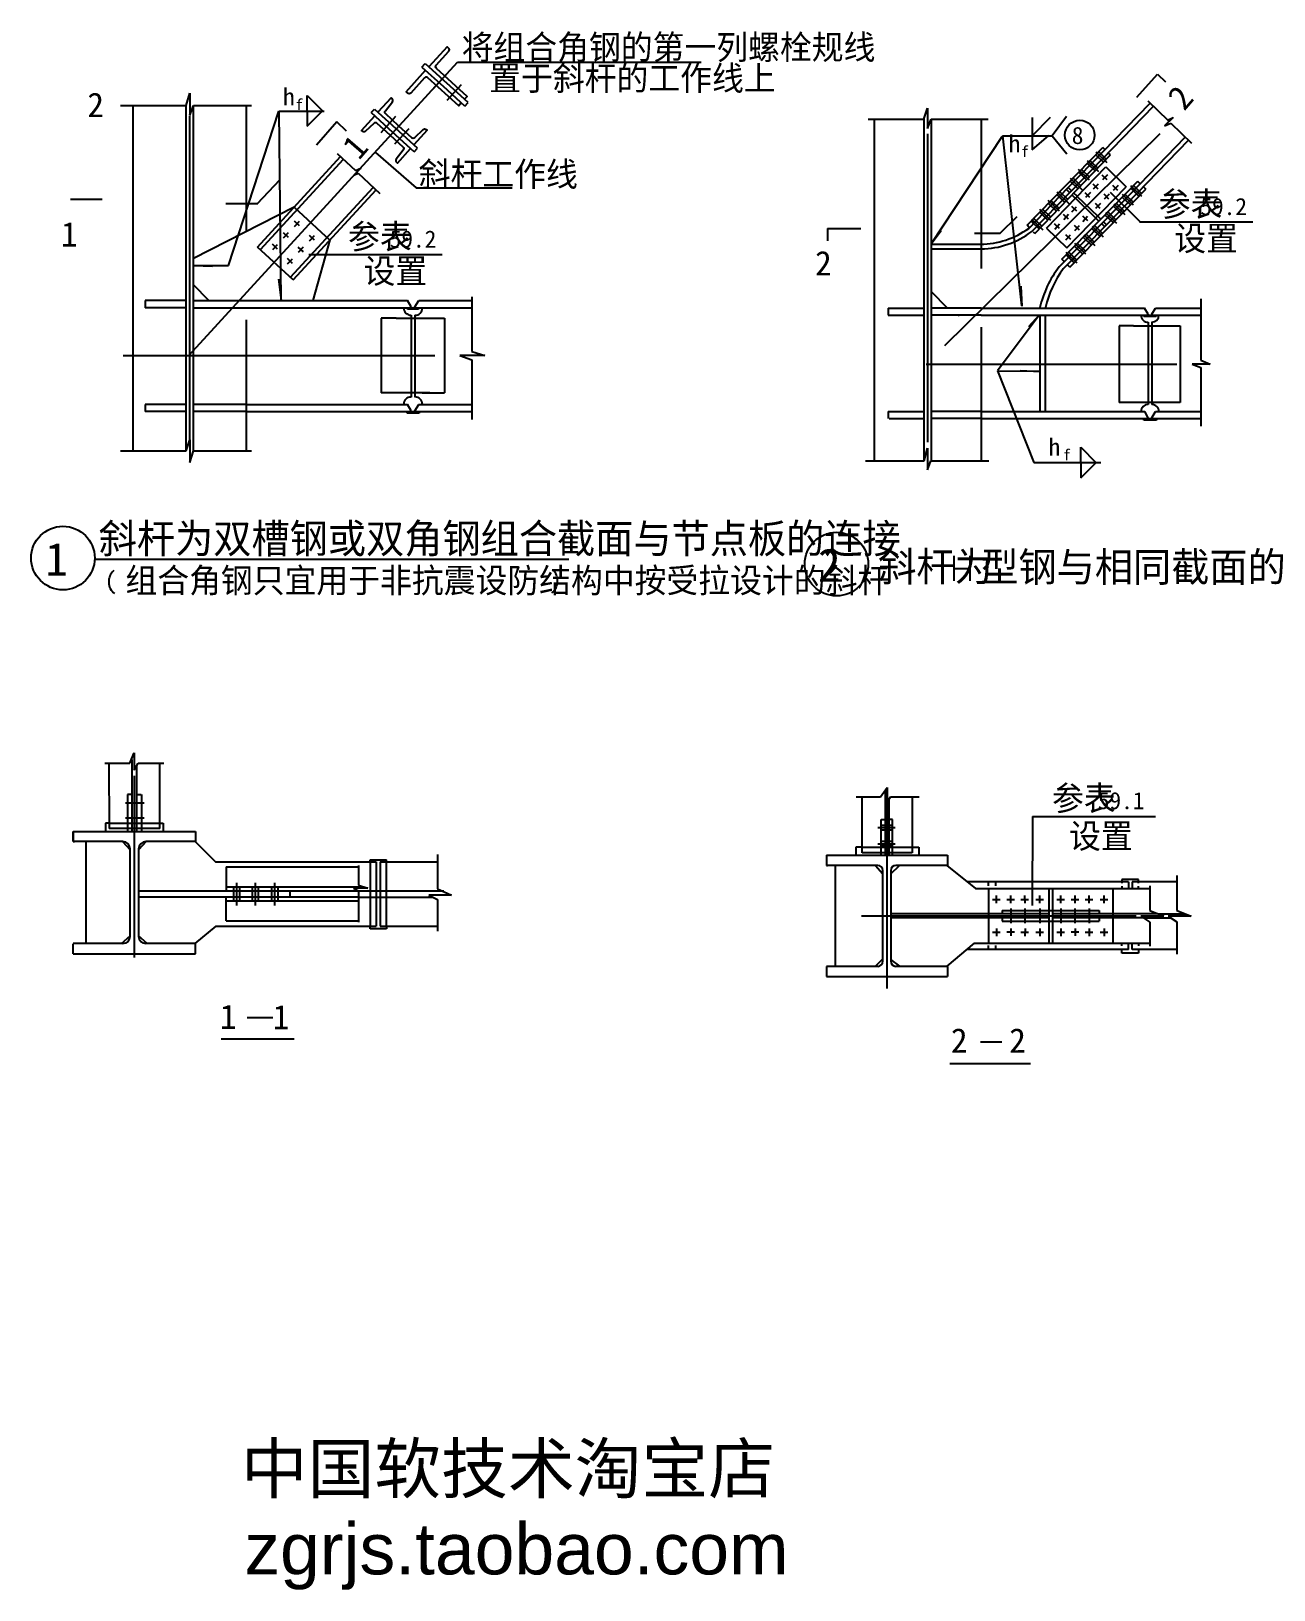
# Model space of a CAD drawing. Header units: metres. Extents: x 2079 to 10712, y 7079 to 13444.
# Drawn here: x 2079 to 7155, y 7079 to 13444 of the extents above; entities that cross this region are included whole.
import ezdxf

# ---------------------------------------------------------------- set-up
doc = ezdxf.new("R2010")
doc.units = ezdxf.units.M
for name, color, linetype in [('BOR', 3, 'Continuous'), ('CENTER', 7, 'Continuous'), ('FRAMING', 2, 'Continuous'), ('HIDDEN', 3, 'Continuous'), ('Z', 4, 'Continuous')]:
    doc.layers.add(name, color=color, linetype=linetype)

# ---------------------------------------------------------------- blocks, each defined once
blk = doc.blocks.new('zgrjs.taobao.com')
at = {"attachment_point": 1}
for s, insert, char_height in [('{\\fSimHei|b0|i0|c134|p49;中国软技术淘宝店}', (3032.61, 1646.85), 400), ('{\\fArial|b0|i0|c0|p34;zgrjs.taobao.com}', (3061.95, 999.76), 418)]:
    blk.add_mtext(s, dxfattribs=dict(at, insert=insert, char_height=char_height))

msp = doc.modelspace()

# ---------------------------------------------------------------- linework, layer by layer
for p, q in [((3821.07, 13317.29), (4815.34, 13317.29)), ((2711.73, 13140.89), (2726.7, 13191.26)), ((2726.7, 13191.26), (2726.7, 13101.4)), ((3206.58, 13181.67), (3269.62, 13118.43)), ((3206.58, 13118.43), (3206.58, 13181.67)), ((2443.71, 13140.89), (2711.73, 13140.89)), ((2726.7, 13101.4), (2742.47, 13140.89)), ((2742.47, 13140.89), (2979.81, 13140.89)), ((2884.94, 12487.48), (3090.9, 13117.94)), ((3090.9, 13117.94), (3275.8, 13117.94)), ((3100.97, 12344.18), (3091.75, 13117.94)), ((3206.58, 13119.49), (3206.58, 13056.25)), ((3206.58, 13056.25), (3269.62, 13119.49)), ((5725.78, 13085.42), (5740.53, 13129.93)), ((5740.53, 13129.93), (5740.53, 13047.27)), ((6641.07, 13159.19), (6721.92, 13080.77)), ((5498.74, 13085.42), (5725.78, 13085.42)), ((5740.53, 13047.27), (5755.29, 13085.42)), ((5755.29, 13085.42), (5988.69, 13085.42)), ((6167.98, 13017.38), (6243.23, 13092.54)), ((6167.98, 13092.01), (6167.98, 13017.38)), ((6308.87, 13096.07), (6249.21, 13017.38)), ((6744.48, 13091.85), (6709.12, 13057.76)), ((6709.12, 13057.76), (6734.17, 13068.22)), ((6721.18, 13080.82), (6744.48, 13091.85)), ((6734.91, 13068.17), (6818.84, 12986.76)), ((5757.49, 12576.99), (6045.54, 13014.65)), ((6046.84, 13017.38), (6249.21, 13017.38)), ((6047, 13016.43), (6124.63, 12322.49)), ((6167.99, 12959.09), (6236.19, 13017.94)), ((6167.99, 13017.94), (6167.99, 12959.09)), ((6249.21, 13017.38), (6309.15, 12943.62)), ((3329.09, 12945.03), (3404.34, 12875.51)), ((3486.23, 12949.3), (3651.13, 12804.3)), ((3425.3, 12884.82), (3399.57, 12857.92)), ((3399.57, 12857.92), (3414.23, 12864.09)), ((3404.21, 12875.45), (3425.3, 12884.82)), ((3414.23, 12864.09), (3503.91, 12781.83)), ((3651.13, 12804.3), (4044.52, 12804.3)), ((6486.8, 12787.27), (6606.17, 12667.99)), ((6606.56, 12665.6), (7068.92, 12665.6)), ((2740.42, 12487.48), (2884.94, 12487.48)), ((3213.07, 12532.65), (3757.33, 12532.65)), ((3878.7, 12359.93), (3878.7, 12136)), ((6856.42, 12351.71), (6856.42, 12100.69)), ((6196.31, 12284.85), (6026.76, 12056.84)), ((5868.35, 12283.01), (5869.84, 12281.65)), ((3830.39, 12119.91), (3878.7, 12102.78)), ((3932.38, 12119.91), (3830.39, 12119.91)), ((3878.7, 12136), (3932.38, 12119.91)), ((3878.7, 12102.78), (3878.7, 11858.06)), ((6856.42, 12100.69), (6894.94, 12085.15)), ((6026.76, 12056.84), (6174.33, 11682.88)), ((6201.39, 12053.95), (6027.28, 12055.79)), ((6822.26, 12085.15), (6856.42, 12070.52)), ((6894.94, 12085.15), (6822.26, 12085.15)), ((6856.42, 12070.52), (6856.42, 11830.69)), ((2443.71, 11730.7), (2711.73, 11730.7)), ((2711.73, 11730.7), (2726.7, 11774.98)), ((2726.7, 11774.98), (2726.7, 11683.24)), ((2726.7, 11683.24), (2742.47, 11730.7)), ((2742.47, 11730.7), (2979.81, 11730.7)), ((5726.59, 11690.39), (5741, 11740.94)), ((6366.88, 11682.28), (6366.88, 11745.51)), ((6366.88, 11745.51), (6429.91, 11682.28)), ((5487.58, 11690.39), (5726.59, 11690.39)), ((5741, 11652.79), (5754.76, 11690.16)), ((5754.76, 11690.39), (5990.51, 11690.39)), ((6174.33, 11682.88), (6448.09, 11682.88)), ((6366.88, 11620.1), (6429.91, 11683.33)), ((6366.88, 11683.33), (6366.88, 11620.1)), ((2379.58, 10454.77), (2482.33, 10454.77)), ((2396.81, 10454.77), (2397.12, 10187.91)), ((2482.33, 10454.77), (2499.36, 10497.31)), ((2499.36, 10497.31), (2499.36, 10426.41)), ((2499.36, 10426.41), (2516.39, 10454.77)), ((2516.39, 10454.77), (2621.41, 10454.77)), ((2604.68, 10187.82), (2604.68, 10454.77)), ((5449.03, 10317.47), (5548.74, 10317.47)), ((5472.38, 10317.47), (5472.33, 10089.04)), ((5548.74, 10317.47), (5575.13, 10355.57)), ((5575.13, 10355.57), (5575.13, 10294.03)), ((5575.13, 10294.03), (5589.8, 10317.47)), ((5589.8, 10317.47), (5707.1, 10317.47)), ((5678.5, 10317.47), (5678.45, 10089.04)), ((2382.43, 10209.82), (2382.43, 10176.41)), ((2396.76, 10209.82), (2382.43, 10209.82)), ((2604.68, 10187.82), (2398.19, 10187.82)), ((2604.54, 10209.82), (2618.87, 10209.82)), ((2618.87, 10209.82), (2618.87, 10176.41)), ((6169.58, 10236.78), (6168.24, 9874.23)), ((6169.58, 10236.78), (6671.32, 10236.78)), ((2301.78, 10132.51), (2301.78, 9720.93)), ((2452.22, 10134.69), (2483.37, 10101.88)), ((2548.49, 10134.69), (2517.34, 10101.88)), ((2748.51, 10134.75), (2831.83, 10051.7)), ((3463.29, 10060.99), (3529.95, 10060.99)), ((3738.36, 10082.87), (3738.36, 9941.65)), ((5472.61, 10111.75), (5447.52, 10111.75)), ((5447.52, 10111.75), (5447.52, 10079.16)), ((5677.92, 10088.95), (5473.4, 10088.95)), ((5679.59, 10111.75), (5704.67, 10111.75)), ((5704.67, 10111.75), (5704.67, 10079.16)), ((2831.83, 10051.7), (3488.49, 10051.7)), ((3415.61, 10037.44), (3415.61, 9957.35)), ((3488.49, 10051.7), (3488.49, 9789.25)), ((3504.55, 10051.7), (3504.55, 9789.25)), ((3504.55, 10051.7), (3739.97, 10051.7)), ((5527.9, 10037.74), (5557.11, 10004.18)), ((5590.71, 10002.72), (5625.76, 10037.74)), ((6758.34, 9996.65), (6758.34, 9853.42)), ((3454.77, 9944.31), (3396.03, 9944.31)), ((3396.03, 9944.31), (3415.61, 9933.44)), ((3415.61, 9957.35), (3454.77, 9944.31)), ((3415.61, 9933.44), (3415.61, 9805.71)), ((3738.36, 9941.65), (3796.4, 9915.63)), ((6561.07, 9970.3), (5902.96, 9970.3)), ((6534.09, 9979.92), (6534.09, 9970.19)), ((6602.44, 9979.92), (6534.09, 9979.92)), ((6561.07, 9970.3), (6561.07, 9943.5)), ((6758.34, 9970.3), (6576.98, 9970.3)), ((6576.98, 9970.3), (6576.98, 9943.5)), ((6602.44, 9970.19), (6602.44, 9979.92)), ((6648.95, 9954.36), (6648.95, 9852.85)), ((3796.4, 9915.63), (3703.03, 9915.63)), ((3703.03, 9915.63), (3738.36, 9897.98)), ((3738.36, 9897.98), (3738.36, 9769.37)), ((6612.4, 9830.02), (6648.95, 9805.67)), ((6706.07, 9830.02), (6612.4, 9830.02)), ((6648.95, 9852.85), (6706.07, 9830.02)), ((6648.95, 9805.67), (6648.95, 9707.94)), ((6816.88, 9830.02), (6723.21, 9830.02)), ((6723.21, 9830.02), (6758.34, 9806.61)), ((6758.34, 9853.42), (6816.88, 9830.02)), ((6758.34, 9806.61), (6758.34, 9675.08)), ((2448.37, 9718.54), (2483.43, 9750.62)), ((2552.44, 9718.54), (2517.38, 9750.62)), ((2833.44, 9789.25), (2748.06, 9718.68)), ((2833.44, 9789.25), (3488.49, 9789.25)), ((3529.96, 9779.03), (3463.29, 9779.03)), ((3504.55, 9789.25), (3739.97, 9789.25)), ((6561.07, 9693.9), (5900.54, 9693.9)), ((6534.09, 9679.28), (6534.09, 9689.01)), ((6602.44, 9679.28), (6534.09, 9679.28)), ((6561.07, 9693.9), (6561.07, 9719.42)), ((6576.98, 9693.9), (6576.98, 9719.42)), ((6758.34, 9693.9), (6576.98, 9693.9)), ((6602.44, 9689.01), (6602.44, 9679.28)), ((5527.9, 9626.26), (5557.11, 9655.44)), ((5589.25, 9653.98), (5625.76, 9626.26))]:
    msp.add_line(p, q)
for points in [[(5796.58, 12629.62), (5755.82, 12574.99)], [(2820.04, 12483.15), (2742.61, 12486.43)], [(3088.75, 12431.14), (3100.15, 12344.77)], [(6121.46, 12403.53), (6125.37, 12320.71)], [(6154.99, 12238.01), (6196.39, 12284.22)], [(6119.3, 12058.55), (6201.42, 12054.19)]]:
    msp.add_lwpolyline(points)
msp.add_circle((6362.47, 13019.91), 60.34)
at = {"layer": 'BOR'}
for p, q in [((6046.02, 9853.74), (6046.02, 9840.13)), ((6046.02, 9823.64), (6046.02, 9810.34)), ((6441.59, 9853.74), (6441.59, 9840.13)), ((6441.59, 9823.64), (6441.59, 9810.34))]:
    msp.add_line(p, q, dxfattribs=at)
for centre in [(2208.94, 11292.83), (5368.85, 11268.21)]:
    msp.add_circle(centre, 129.85, dxfattribs=at)
at = {"layer": 'CENTER'}
for p, q in [((2724.38, 12121.41), (3821.07, 13317.29)), ((2727.01, 11774.63), (2727.01, 13098.85)), ((5741, 13025.06), (5741, 11765.62)), ((5811.21, 12160.49), (6690.95, 13026.76)), ((2455.43, 12119.88), (3728.43, 12119.88)), ((5734.82, 12084.32), (6758.62, 12084.32)), ((5741, 11740.94), (5741, 11652.79)), ((2500.49, 10403.97), (2500.49, 9661.49)), ((5574.06, 10317.02), (5574.06, 9534.52)), ((5470.28, 9831.13), (6593.38, 9831.13))]:
    msp.add_line(p, q, dxfattribs=at)
at = {"layer": 'FRAMING'}
for p, q in [((3674.97, 13297.87), (3688.42, 13312.68)), ((3688.42, 13312.68), (3776.54, 13232.65)), ((3674.97, 13297.87), (3763.09, 13217.84)), ((3721.99, 13209.94), (3782.43, 13275.69)), ((6595.57, 13175.44), (6680.2, 13268.29)), ((6680.2, 13268.29), (6712.13, 13237.18)), ((3851.21, 13137.81), (3763.09, 13217.84)), ((3864.66, 13152.62), (3776.54, 13232.65)), ((3778.1, 13162.78), (3836.88, 13226.31)), ((2496.4, 11730.7), (2496.4, 13140.89)), ((2957.5, 13142.19), (2957.5, 12625.51)), ((3467.58, 13111.66), (3481.02, 13126.46)), ((3467.58, 13111.66), (3555.7, 13031.63)), ((3481.02, 13126.46), (3569.14, 13046.43)), ((3851.21, 13137.81), (3864.66, 13152.62)), ((6315.44, 12805.6), (6650, 13150.52)), ((6328.54, 12792.89), (6663.11, 13137.81)), ((3244.8, 12979.95), (3327.2, 13075.89)), ((3326.53, 13075.69), (3366.45, 13037.9)), ((3508.56, 13030.99), (3569, 13096.74)), ((5522.66, 13085.42), (5522.66, 11690.39)), ((5959.34, 13085.42), (5959.34, 12474.61)), ((3643.82, 12951.6), (3555.7, 13031.63)), ((3564.67, 12983.83), (3623.45, 13047.36)), ((3657.26, 12966.4), (3569.14, 13046.43)), ((6458.93, 12666.42), (6793.49, 13011.35)), ((6472.03, 12653.71), (6806.59, 12998.63)), ((3004.12, 12562.78), (3343.23, 12932.04)), ((3015.25, 12552.55), (3354.36, 12921.81)), ((3643.82, 12951.6), (3657.26, 12966.4)), ((6147.41, 12651.52), (6456.73, 12969.33)), ((6179.45, 12617.9), (6488.06, 12939.01)), ((6428.1, 12951.39), (6473.33, 12907.52)), ((6465.42, 12960.9), (6456.73, 12969.33)), ((6488.06, 12939.01), (6479.14, 12947.66)), ((6226.64, 12640.37), (6468.57, 12889.79)), ((6355.64, 12881.28), (6400.87, 12837.41)), ((6393.32, 12915.54), (6438.55, 12871.67)), ((6475.79, 12857.11), (6455.44, 12836.65)), ((6468.57, 12889.79), (6551.7, 12809.15)), ((3002.99, 12740.53), (3094.72, 12837.71)), ((3137.85, 12439.37), (3476.75, 12806.61)), ((3148.86, 12429.01), (3487.88, 12796.38)), ((6153.89, 12639.05), (6315.44, 12805.6)), ((6289.67, 12513.41), (6599.02, 12832.34)), ((6320.92, 12785.03), (6307.81, 12797.74)), ((6309.77, 12559.74), (6551.7, 12809.15)), ((6328.54, 12792.89), (6315.44, 12805.6)), ((6322.59, 12480.63), (6632.17, 12799.8)), ((6322.88, 12844.62), (6373.35, 12795.67)), ((6437.14, 12799.18), (6417.22, 12818.99)), ((6437.95, 12818.88), (6417.63, 12798.46)), ((6427.31, 12808.75), (6427.09, 12808.96)), ((6474.55, 12836.97), (6454.62, 12856.78)), ((6517.78, 12794.33), (6497.86, 12814.14)), ((6519.03, 12814.47), (6498.68, 12794.01)), ((6569.83, 12814.7), (6614.95, 12770.95)), ((6609.32, 12821.33), (6599.8, 12830.57)), ((6622.65, 12809.03), (6632.17, 12799.8)), ((2239.31, 12758.25), (2369.62, 12758.25)), ((2874.15, 12740.81), (3004.66, 12740.96)), ((6166.36, 12625.69), (6328.54, 12792.89)), ((6232.71, 12754.55), (6277.94, 12710.68)), ((6268.36, 12788.41), (6318.83, 12739.46)), ((6345.07, 12761.61), (6329.7, 12776.51)), ((6352.59, 12769.57), (6337.3, 12784.4)), ((6404.21, 12764.85), (6384.28, 12784.66)), ((6405.83, 12785.37), (6385.52, 12764.95)), ((6446.07, 12720.14), (6426.14, 12739.96)), ((6447.69, 12740.67), (6427.38, 12720.24)), ((6481.76, 12758.6), (6461.83, 12778.41)), ((6482.56, 12778.31), (6462.25, 12757.88)), ((6469.86, 12769.55), (6469.64, 12769.76)), ((6501.68, 12739.82), (6546.79, 12696.06)), ((6535.06, 12778.85), (6580.17, 12735.09)), ((3153.05, 12725.26), (2742.13, 12515.65)), ((3175.85, 12649.72), (3155.32, 12668.9)), ((3155.4, 12647.34), (3175.07, 12668.39)), ((6036.96, 12619.72), (6106.33, 12687.36)), ((6165.95, 12677.27), (6211.18, 12633.4)), ((6198.19, 12716.96), (6243.42, 12673.09)), ((6278.14, 12482.3), (6458.93, 12666.42)), ((6316.68, 12676.91), (6295.82, 12695.74)), ((6297.05, 12675.04), (6316.35, 12696.43)), ((6306.6, 12686.21), (6306.37, 12686.42)), ((6350.53, 12708.97), (6329.67, 12727.8)), ((6330.12, 12706.24), (6349.42, 12727.63)), ((6395.41, 12669.58), (6374.56, 12688.41)), ((6375.01, 12666.86), (6394.31, 12688.24)), ((6442.18, 12667.41), (6428.75, 12680.44)), ((6449.81, 12675.27), (6435.81, 12688.85)), ((6472.03, 12653.71), (6458.93, 12666.42)), ((6467.08, 12704.14), (6512.19, 12660.38)), ((2742.13, 12278.42), (2742.13, 12602.81)), ((3130.14, 12602.26), (3109.61, 12621.44)), ((3110.48, 12600.73), (3130.15, 12621.78)), ((3236.69, 12591.17), (3216.15, 12610.35)), ((3216.24, 12588.8), (3235.9, 12609.85)), ((5331.67, 12638.36), (5468.51, 12638.36)), ((5331.67, 12638.36), (5331.67, 12588.23)), ((5933.18, 12619.69), (6037.02, 12619.67)), ((6156.21, 12643.03), (6147.29, 12651.68)), ((6179.45, 12617.9), (6173.74, 12623.44)), ((6226.64, 12640.37), (6309.77, 12559.74)), ((6280.29, 12638.19), (6259.43, 12657.02)), ((6260.25, 12635.86), (6279.58, 12657.29)), ((6295.24, 12473.7), (6472.03, 12653.71)), ((6325.88, 12593.97), (6305.02, 12612.8)), ((6305.83, 12591.64), (6325.16, 12613.07)), ((6361.62, 12631.87), (6340.76, 12650.7)), ((6341.99, 12630), (6361.29, 12651.39)), ((6350.05, 12643.16), (6349.82, 12643.37)), ((6378.56, 12612.89), (6423.67, 12569.13)), ((6413.17, 12648.56), (6458.28, 12604.81)), ((6464.41, 12645.85), (6451.43, 12658.44)), ((3148.92, 12429.07), (3004.14, 12562.8)), ((3085.91, 12554.7), (3065.38, 12573.88)), ((3065.83, 12552.71), (3085.53, 12573.8)), ((3190.97, 12543.72), (3170.44, 12562.9)), ((3171.31, 12542.19), (3190.98, 12563.24)), ((3298.61, 12591.62), (3229.52, 12344.18)), ((3298.61, 12591.62), (3299.61, 12590.82)), ((6305.79, 12542.48), (6350.9, 12498.73)), ((6340.57, 12578.34), (6385.68, 12534.58)), ((3146.75, 12496.16), (3126.21, 12515.34)), ((3126.66, 12494.17), (3146.36, 12515.26)), ((6299.19, 12504.17), (6289.67, 12513.41)), ((6322.46, 12480.34), (6311.86, 12490.62)), ((5755.52, 12414.68), (5755.52, 12310.26)), ((2804.65, 12344.46), (2742.28, 12407.82)), ((5821.7, 12312.7), (5756.65, 12379.55)), ((2742.13, 12344.18), (3615.83, 12344.18)), ((2742.13, 12314.67), (3631.15, 12314.67)), ((3615.57, 12314.66), (3661.6, 12314.66)), ((3631.16, 12318.25), (3615.81, 12344.2)), ((3616.05, 12308.91), (3616.05, 12314.66)), ((3661.6, 12308.91), (3616.05, 12308.91)), ((3631.15, 12318.26), (3631.15, 12314.67)), ((3631.15, 12284.42), (3631.15, 12272.5)), ((3646.74, 12318.25), (3662.08, 12344.2)), ((3646.74, 12314.66), (3646.74, 12318.25)), ((3646.79, 12314.67), (3877.16, 12314.67)), ((3661.6, 12314.66), (3661.6, 12308.91)), ((3662.06, 12344.18), (3877.16, 12344.18)), ((5959.34, 12313.49), (5754.72, 12313.49)), ((5959.34, 12284.84), (5754.72, 12284.84)), ((5959.34, 12313.49), (6627.36, 12313.49)), ((5959.34, 12284.84), (6642.01, 12284.84)), ((6199.12, 12284.84), (6199.12, 11891.25)), ((6221.86, 11891.25), (6221.86, 12284.84)), ((6624.54, 12278.96), (6624.54, 12284.9)), ((6624.54, 12284.9), (6674.93, 12284.9)), ((6641.89, 12288.47), (6627.36, 12313.49)), ((6641.89, 12284.9), (6641.89, 12288.47)), ((6656.87, 12288.23), (6671.75, 12313.49)), ((6656.97, 12288.33), (6656.97, 12284.84)), ((6656.97, 12284.84), (6856.42, 12284.84)), ((6671.75, 12313.49), (6856.42, 12313.49)), ((6674.93, 12284.9), (6674.93, 12278.96)), ((2957.5, 12264.93), (2957.5, 11730.7)), ((3569.67, 12272.11), (3508.64, 12272.11)), ((3508.64, 12272.11), (3508.64, 11967.91)), ((3569.67, 12272.11), (3707.2, 12272.11)), ((3646.65, 12284.14), (3646.65, 12272.5)), ((3707.2, 12272.11), (3768.03, 12272.11)), ((3768.03, 12272.11), (3768.03, 11967.91)), ((5959.34, 12235.37), (5959.34, 11690.39)), ((6582.62, 12240.87), (6523.67, 12240.87)), ((6523.67, 12240.87), (6523.67, 11928.1)), ((6582.62, 12240.87), (6715.46, 12240.87)), ((6674.93, 12278.96), (6624.54, 12278.96)), ((6642.01, 12255.68), (6642.01, 12241.48)), ((6656.97, 12255.9), (6656.97, 12241.48)), ((6715.46, 12240.87), (6772.55, 12240.87)), ((6772.55, 12240.87), (6772.55, 11928.1)), ((3569.67, 11967.91), (3508.64, 11967.91)), ((3707.2, 11967.91), (3569.67, 11967.91)), ((3631.15, 11967.5), (3631.15, 11950.4)), ((3646.65, 11967.5), (3646.65, 11950.62)), ((3676.78, 11967.91), (3707.2, 11967.91)), ((3707.2, 11967.91), (3768.03, 11967.91)), ((2957.5, 11920.09), (3616.16, 11920.09)), ((3631.15, 11894.06), (3615.72, 11920.1)), ((3646.68, 11894.13), (3662.05, 11920.1)), ((3661.39, 11920.09), (3877.16, 11920.09)), ((6772.55, 11928.1), (6523.67, 11928.1)), ((6642.01, 11928.41), (6642.01, 11920.36)), ((6656.97, 11928.41), (6656.97, 11919.84)), ((2957.5, 11890.58), (3646.65, 11890.58)), ((3615.27, 11890.57), (3664.28, 11890.57)), ((3615.27, 11884.56), (3615.27, 11890.57)), ((3664.28, 11884.56), (3615.27, 11884.56)), ((3631.15, 11894.06), (3631.15, 11890.58)), ((3646.65, 11890.58), (3877.16, 11890.58)), ((3646.68, 11890.57), (3646.68, 11894.13)), ((3646.68, 11890.57), (3646.68, 11894.13)), ((3664.28, 11890.57), (3664.28, 11884.56)), ((5959.34, 11890.75), (6627.66, 11890.75)), ((5959.34, 11862.1), (6642.01, 11862.1)), ((6624.5, 11856.17), (6624.5, 11862.25)), ((6624.5, 11862.25), (6675.57, 11862.25)), ((6675.57, 11856.17), (6624.5, 11856.17)), ((6642.13, 11865.89), (6627.66, 11890.75)), ((6642.01, 11866.02), (6642.01, 11861.56)), ((6642.01, 11862.1), (6856.42, 11862.1)), ((6656.72, 11865.89), (6671.2, 11890.75)), ((6656.97, 11866.14), (6656.97, 11862.1)), ((6671.2, 11890.75), (6856.42, 11890.75)), ((6675.57, 11862.25), (6675.57, 11856.17)), ((2338.74, 11288.88), (4275.68, 11288.88)), ((5847.48, 11301.49), (5847.48, 11200.3)), ((5913.53, 11301.49), (5913.53, 11200.3)), ((5847.48, 11250.16), (5913.53, 11250.16)), ((2463.99, 10293.35), (2540.42, 10293.35)), ((2463.99, 10231.3), (2540.42, 10231.3)), ((5537.77, 10191.96), (5608.43, 10191.96)), ((2250.87, 10176.37), (2250.87, 10134.75)), ((2250.87, 10134.75), (2255.44, 10135.02)), ((2453.47, 10134.75), (2250.87, 10134.75)), ((2250.95, 10176.37), (2750.55, 10176.37)), ((2250.95, 10134.75), (2250.95, 10176.37)), ((2750.55, 10134.75), (2547.63, 10134.75)), ((2750.55, 10134.75), (2717.25, 10134.75)), ((2750.24, 10176.37), (2750.24, 10133.96)), ((5537.77, 10125.99), (5608.43, 10125.99)), ((2483.47, 9748.58), (2483.47, 10104.75)), ((2517.63, 10104.75), (2517.63, 9748.58)), ((3463.29, 10048.93), (3463.29, 10060.99)), ((3529.95, 10051.7), (3529.95, 10061)), ((5328.57, 10078.82), (5328.57, 10037.02)), ((5328.57, 10078.82), (5822.25, 10078.82)), ((5822.25, 10078.82), (5822.25, 10037.02)), ((2875.79, 10031.36), (3415.61, 10031.36)), ((2875.79, 10031.36), (2875.79, 9933.65)), ((5537.1, 10037.6), (5328.57, 10037.6)), ((5328.57, 10037.6), (5332.29, 10037.6)), ((5363.13, 10035.84), (5363.13, 9624.59)), ((5557.71, 9646), (5557.71, 10016.99)), ((5590.69, 10016.99), (5590.69, 9646)), ((5822.25, 10037.6), (5611.3, 10037.6)), ((5819.51, 10037.6), (5936.18, 9943.5)), ((2518.36, 9934.38), (3415.95, 9934.38)), ((2917.27, 9966.43), (2917.27, 9873.76)), ((2994.3, 9966.43), (2994.3, 9873.76)), ((3073.31, 9966.43), (3073.31, 9873.76)), ((3137.4, 9908.63), (3137.4, 9933.65)), ((5936.18, 9943.5), (6648.95, 9943.5)), ((5989.83, 9943.5), (5989.83, 9719.69)), ((6497.8, 9942.71), (6497.8, 9720.22)), ((2518.36, 9909.36), (3416.34, 9909.36)), ((2875.79, 9810.92), (2875.79, 9908.63)), ((6005.95, 9898.46), (6037.7, 9898.54)), ((6022.66, 9883.85), (6022.59, 9914.76)), ((6064.59, 9897.93), (6096.28, 9898.01)), ((6080.62, 9883.31), (6080.54, 9914.22)), ((6080.74, 9898.4), (6080.75, 9898.74)), ((6121.52, 9898.75), (6153.21, 9898.83)), ((6138.82, 9884.14), (6138.75, 9915.04)), ((6182.68, 9898.75), (6214.37, 9898.83)), ((6199.98, 9884.14), (6199.91, 9915.04)), ((6268.64, 9898.46), (6300.39, 9898.54)), ((6285.36, 9883.85), (6285.28, 9914.76)), ((6327.28, 9897.93), (6358.97, 9898.01)), ((6343.31, 9883.31), (6343.24, 9914.22)), ((6343.44, 9898.4), (6343.44, 9898.74)), ((6384.21, 9898.75), (6415.91, 9898.83)), ((6401.52, 9884.14), (6401.44, 9915.04)), ((6445.37, 9898.75), (6477.06, 9898.83)), ((6462.67, 9884.14), (6462.6, 9915.04)), ((2875.79, 9810.92), (3415.61, 9810.92)), ((6080.92, 9862.07), (6080.92, 9801.18)), ((6138.17, 9862.07), (6138.17, 9801.18)), ((6200.03, 9862.07), (6200.03, 9801.18)), ((6284.98, 9862.07), (6284.98, 9801.18)), ((6342.22, 9862.07), (6342.22, 9801.18)), ((6401.31, 9862.07), (6401.31, 9801.18)), ((3463.29, 9779.03), (3463.29, 9789.25)), ((3529.96, 9789.25), (3529.96, 9779.03)), ((6005.95, 9765.37), (6037.7, 9765.29)), ((6022.66, 9779.98), (6022.59, 9749.08)), ((6064.59, 9765.9), (6096.28, 9765.83)), ((6080.62, 9780.52), (6080.54, 9749.61)), ((6080.74, 9765.43), (6080.75, 9765.09)), ((6121.52, 9765.08), (6153.21, 9765.01)), ((6138.82, 9779.7), (6138.75, 9748.79)), ((6182.68, 9765.08), (6214.37, 9765.01)), ((6199.98, 9779.7), (6199.91, 9748.79)), ((6268.64, 9765.37), (6300.39, 9765.29)), ((6285.36, 9779.98), (6285.28, 9749.08)), ((6327.28, 9765.9), (6358.97, 9765.83)), ((6343.31, 9780.52), (6343.24, 9749.61)), ((6343.44, 9765.43), (6343.44, 9765.09)), ((6384.21, 9765.08), (6415.91, 9765.01)), ((6401.52, 9779.7), (6401.44, 9748.79)), ((6445.37, 9765.08), (6477.06, 9765.01)), ((6462.67, 9779.7), (6462.6, 9748.79)), ((2250.87, 9676.96), (2250.87, 9717.98)), ((2453.47, 9718.58), (2250.95, 9718.58)), ((2250.95, 9676.96), (2750.55, 9676.96)), ((2750.55, 9718.58), (2547.63, 9718.58)), ((2750.24, 9676.96), (2750.24, 9717.98)), ((5931.62, 9719.69), (5818.81, 9626.08)), ((5931.62, 9719.69), (6648.95, 9719.69)), ((5328.57, 9625.39), (5328.57, 9584.21)), ((5537.1, 9625.39), (5328.57, 9625.39)), ((5822.25, 9625.39), (5611.3, 9625.39)), ((5822.25, 9625.39), (5822.25, 9584.21)), ((5328.57, 9584.17), (5822.25, 9584.17)), ((2855.91, 9329.1), (3152.44, 9329.1)), ((2860.37, 9329.1), (3152.82, 9329.1)), ((5831.82, 9228.73), (6161.56, 9228.73))]:
    msp.add_line(p, q, dxfattribs=at)
for points in [[(3849.65, 13166.25), (3860.49, 13178.19), (3734.67, 13292.47, -0.39), (3733.36, 13305.83), (3785.44, 13362.11, 0.39), (3784.13, 13375.48), (3778.13, 13380.92), (3703.11, 13299.33)], [(3836.2, 13151.45), (3825.67, 13139.85), (3699.84, 13254.12, 0.39), (3686.41, 13254.14), (3630, 13191.16, -0.39), (3616.58, 13191.17), (3610.57, 13196.62), (3689.67, 13284.53)], [(3579.99, 13058.37), (3527.27, 13106.25, -0.39), (3525.96, 13119.62), (3554.82, 13156.12, 0.39), (3553.51, 13169.49), (3549.89, 13172.77), (3495.72, 13113.12)], [(3545.16, 13020.03), (3492.45, 13067.91, 0.39), (3479.02, 13067.92), (3445.45, 13035.7, -0.39), (3432.02, 13035.72), (3428.4, 13039), (3482.27, 13098.31)], [(3579.99, 13058.37), (3632.7, 13010.5, 0.39), (3646.13, 13010.48), (3679.7, 13042.7, -0.39), (3693.13, 13042.69), (3696.75, 13039.4), (3642.57, 12979.75)], [(3545.16, 13020.03), (3597.88, 12972.15, -0.39), (3599.19, 12958.79), (3570.33, 12922.28, 0.39), (3571.64, 12908.92), (3575.26, 12905.63), (3629.12, 12964.94)]]:
    msp.add_lwpolyline(points, format="xyb", dxfattribs=at)
for centre, radius, start, end in [((5951.74, 12920.16), 346.25, 270.95, 305.72), ((5955.58, 12905.7), 350.48, 270.72, 306.97), ((6628.01, 12215.42), 440.03, 142.66, 166.85), ((6627.87, 12224.19), 415.81, 143.13, 167.23), ((3631.16, 12314.66), 30.24, 179.99, 270), ((3646.74, 12314.66), 30.52, 269.83, 0.01), ((6641.89, 12284.9), 29.22, 180.11, 270.23), ((6656.87, 12284.9), 29, 270.2, 359.89), ((3631.09, 11920.1), 30.3, 89.88, 180.02), ((3646.68, 11920.1), 30.52, 180.02, 180.84), ((3646.68, 11920.1), 30.52, 359.98, 90.07), ((3631.09, 11920.1), 30.3, 358.72, 359.98), ((6642.13, 11890.86), 29.5, 90.25, 180.23), ((6657.03, 11890.86), 28.98, 359.77, 90.12), ((2453.47, 10104.75), 30, 0, 90), ((2547.63, 10104.75), 30, 90, 180), ((5537.1, 10016.99), 20.61, 0, 90), ((5611.3, 10016.99), 20.61, 90, 180), ((2453.47, 9748.58), 30, 270, 0), ((2547.63, 9748.58), 30, 180, 270), ((5537.1, 9646), 20.61, 270, 0), ((5611.3, 9646), 20.61, 180, 270)]:
    msp.add_arc(centre, radius, start, end, dxfattribs=at)
at = {"layer": 'HIDDEN'}
for p, q in [((2711.89, 11731.19), (2711.89, 13141.45)), ((2742.13, 12603.35), (2742.13, 13140.04)), ((5726.08, 13086.34), (5726.08, 11690.39)), ((5755.52, 13085.42), (5755.52, 12415.13)), ((6428.7, 12939.75), (6459.72, 12909.66)), ((6439.9, 12951.3), (6470.93, 12921.21)), ((6358.55, 12867.92), (6389.57, 12837.83)), ((6369.75, 12879.48), (6400.78, 12849.38)), ((6393.92, 12903.89), (6424.94, 12873.8)), ((6405.13, 12915.45), (6436.15, 12885.35)), ((6323.79, 12832.09), (6354.82, 12802)), ((6335, 12843.65), (6366.02, 12813.55)), ((6570.54, 12802.98), (6603.99, 12770.53)), ((6581.74, 12814.53), (6615.19, 12782.08)), ((6234.95, 12740.5), (6265.97, 12710.4)), ((6246.15, 12752.05), (6277.18, 12721.96)), ((6269.7, 12776.33), (6300.73, 12746.23)), ((6280.91, 12787.88), (6311.93, 12757.79)), ((6344.86, 12761.81), (6427.99, 12681.18)), ((6352.5, 12769.65), (6435.63, 12689.02)), ((6500.08, 12730.34), (6533.29, 12698.14)), ((6511.29, 12741.89), (6544.49, 12709.69)), ((6535.76, 12767.12), (6569.21, 12734.67)), ((6546.96, 12778.67), (6580.42, 12746.22)), ((3153.05, 12725.26), (3298.65, 12591.22)), ((6165.65, 12666.89), (6196.68, 12636.8)), ((6176.86, 12678.45), (6207.88, 12648.35)), ((6200.07, 12704.04), (6231.1, 12673.95)), ((6211.28, 12715.6), (6242.3, 12685.5)), ((6465.48, 12694.66), (6498.68, 12662.46)), ((6476.68, 12706.22), (6509.89, 12674.01)), ((6376.78, 12603.22), (6409.98, 12571.01)), ((6387.99, 12614.77), (6421.19, 12582.57)), ((6411.39, 12638.9), (6444.59, 12606.69)), ((6422.59, 12650.45), (6455.79, 12618.24)), ((5755.52, 12574.47), (5959.34, 12574.47)), ((5755.52, 12555.03), (5959.34, 12555.03)), ((6317.53, 12542.14), (6350.99, 12509.69)), ((6341.11, 12566.44), (6374.56, 12533.99)), ((6352.31, 12577.99), (6385.76, 12545.54)), ((6306.33, 12530.59), (6339.78, 12498.14)), ((2711.89, 12344.18), (2545.23, 12344.18)), ((2545.23, 12344.18), (2545.23, 12314.67)), ((2711.89, 12314.67), (2545.23, 12314.67)), ((5579.51, 12313.75), (5579.51, 12284.84)), ((5579.51, 12313.49), (5724.01, 12313.49)), ((5579.51, 12284.84), (5724.01, 12284.84)), ((5755.52, 12308.85), (5755.52, 11690.39)), ((2742.13, 11729.68), (2742.13, 12278.68)), ((3631.15, 12272.5), (3631.15, 11967.91)), ((3646.65, 12272.5), (3646.65, 11967.5)), ((6642.01, 12241.48), (6642.01, 11928.41)), ((6642.01, 12241.48), (6642.01, 11927.99)), ((6656.97, 12241.48), (6656.97, 11928.41)), ((6656.97, 12241.48), (6656.97, 11927.99)), ((2711.89, 11920.09), (2545.23, 11920.09)), ((2545.23, 11920.09), (2545.23, 11890.58)), ((2957.5, 11920.09), (2742.13, 11920.09)), ((2711.89, 11890.58), (2545.23, 11890.58)), ((2957.5, 11890.58), (2742.13, 11890.58)), ((5579.51, 11890.75), (5579.51, 11862.13)), ((5579.51, 11890.75), (5723.21, 11890.75)), ((5584.57, 11862.1), (5723.21, 11862.1)), ((5959.34, 11890.75), (5755.52, 11890.75)), ((5959.34, 11862.1), (5755.52, 11862.1)), ((2489.9, 10469.96), (2489.9, 10176.37)), ((2509.01, 10443.71), (2509.01, 10176.37)), ((2472.69, 10326.77), (2472.69, 10176.37)), ((2492.67, 10326.77), (2472.69, 10326.77)), ((2509.01, 10326.77), (2528.98, 10326.77)), ((2529.17, 10326.77), (2529.17, 10176.37)), ((5566.94, 10342.2), (5566.94, 10078.82)), ((5583.11, 10305.07), (5583, 10078.82)), ((2396.76, 10209.82), (2604.54, 10209.82)), ((5551.75, 10224.65), (5566.8, 10224.65)), ((5551.75, 10078.82), (5551.75, 10224.65)), ((5551.75, 10201.34), (5597.89, 10201.34)), ((5598.05, 10224.65), (5583, 10224.65)), ((5598.05, 10078.82), (5598.05, 10224.65)), ((5551.75, 10182.57), (5597.89, 10182.57)), ((5551.75, 10136.09), (5597.89, 10136.09)), ((5472.61, 10111.75), (5679.59, 10111.75)), ((5551.75, 10117.31), (5597.89, 10117.31)), ((3463.29, 10051.7), (3463.29, 9789.25)), ((3529.96, 9789.25), (3529.96, 10051.7)), ((2876.52, 9950.84), (3438.09, 9950.84)), ((2905.09, 9950.11), (2905.09, 9892.17)), ((2930.17, 9950.84), (2930.17, 9892.9)), ((2981.84, 9950.11), (2981.84, 9892.17)), ((3006.92, 9950.11), (3006.92, 9892.17)), ((3060.61, 9950.11), (3060.61, 9892.17)), ((3086.42, 9950.11), (3086.42, 9892.17)), ((3415.22, 9933.65), (3764.67, 9933.65)), ((5989.82, 9954.56), (5989.82, 9970.3)), ((6020.08, 9954.56), (6020.08, 9970.3)), ((6236.6, 9943.42), (6236.6, 9719.77)), ((6250.98, 9943.42), (6250.98, 9719.77)), ((6534.09, 9969.92), (6534.09, 9965.68)), ((6534.09, 9953.1), (6534.09, 9943.5)), ((6602.44, 9965.68), (6602.44, 9969.92)), ((6602.44, 9943.5), (6602.44, 9953.1)), ((2876.52, 9892.9), (3416.34, 9892.9)), ((3415.61, 9908.63), (3717.04, 9908.63)), ((6236.6, 9840.13), (5590.69, 9840.13)), ((6236.6, 9823.64), (5590.69, 9823.64)), ((6046.02, 9853.74), (6441.59, 9853.74)), ((6046.02, 9810.34), (6441.59, 9810.34)), ((6680.76, 9840.13), (6250.98, 9840.13)), ((6621.97, 9823.64), (6250.98, 9823.64)), ((6624.56, 9823.85), (6732.46, 9823.85)), ((6680.81, 9840.34), (6791.04, 9840.34)), ((5989.8, 9693.9), (5989.8, 9709.97)), ((6020.08, 9693.9), (6020.08, 9710.69)), ((6534.09, 9709.82), (6534.09, 9719.42)), ((6534.09, 9689.28), (6534.09, 9693.52)), ((6602.44, 9719.42), (6602.44, 9709.82)), ((6602.44, 9693.52), (6602.44, 9689.28))]:
    msp.add_line(p, q, dxfattribs=at)
at = {"layer": 'Z'}
for p, q in [((2961.7, 9416.55), (3049.41, 9416.55)), ((2979, 9416.55), (3066.7, 9416.55)), ((5956.51, 9317.57), (6044.21, 9317.57))]:
    msp.add_line(p, q, dxfattribs=at)
for centre, start, end in [((2456.85, 11195.73), 131.45, 232.11), ((4168.5, 11198.99), 307.89, 48.55)]:
    msp.add_arc(centre, 61.14, start, end, dxfattribs=at)

# ---------------------------------------------------------------- block references
at = {"xscale": 0.5, "yscale": 0.5, "zscale": 0.5}
msp.add_blockref('zgrjs.taobao.com', (1418.96, 6851.6), dxfattribs=at)

# ---------------------------------------------------------------- texts
for s, p in [('斜杆为', (5538.98, 11197.74)), ('型钢与相同截面的悬臂杆连接', (5956.02, 11196.31))]:
    msp.add_text(s, height=120).set_placement(p)
at = {"layer": 'FRAMING'}
for s, p in [('1', (2136.7, 11220.36)), ('2', (5293.31, 11196.39))]:
    msp.add_text(s, height=135, dxfattribs=at).set_placement(p)
at = {"layer": 'Z'}
for s, height, p in [('将组合角钢的第一列螺栓规线', 100, (3837.67, 13329.06)), ('置于斜杆的工作线上', 100, (3950.29, 13202.48)), ('2', 100, (2308.48, 13093.5)), ('h', 70, (3107.62, 13141.76)), ('f', 45, (3158.94, 13122.35)), ('8', 70, (6329.84, 12983.64)), ('h', 70, (6071.89, 12950.01)), ('斜杆工作线', 100, (3662.1, 12810.56)), ('f', 45, (6123.21, 12930.61)), ('参表', 100, (6684.88, 12688.52)), ('59.2', 70, (6855.36, 12693.33)), ('参表', 100, (3373.3, 12555.57)), ('1', 100, (2200.86, 12565.01)), ('59.2', 70, (3543.77, 12560.38)), ('设置', 100, (6748.48, 12548.17)), ('2', 100, (5281.23, 12446.76)), ('设置', 100, (3436.9, 12415.22)), ('h', 70, (6235.19, 11711.26)), ('f', 45, (6294.3, 11691.85)), ('斜杆为双槽钢或双角钢组合截面与节点板的连接', 120, (2355.02, 11312.68)), ('组合角钢只宜用于非抗震设防结构中按受拉设计的斜杆', 100, (2464.16, 11151.52)), ('参表', 100, (6248.88, 10261.98)), ('59.1', 70, (6436.41, 10267.27)), ('设置', 100, (6318.84, 10107.6)), ('1', 100, (2850.07, 9369.58)), ('1', 100, (3065.88, 9368.24)), ('2', 100, (5836.14, 9272.78)), ('2', 100, (6074.36, 9272.76))]:
    msp.add_text(s, height=height, dxfattribs=at).set_placement(p)
for s, p in [('2', (6789.04, 13115.33)), ('1', (3417.76, 12914.1))]:
    msp.add_text(s, height=100, rotation=49.02, dxfattribs=at).set_placement(p)

doc.saveas('drawing.dxf')
